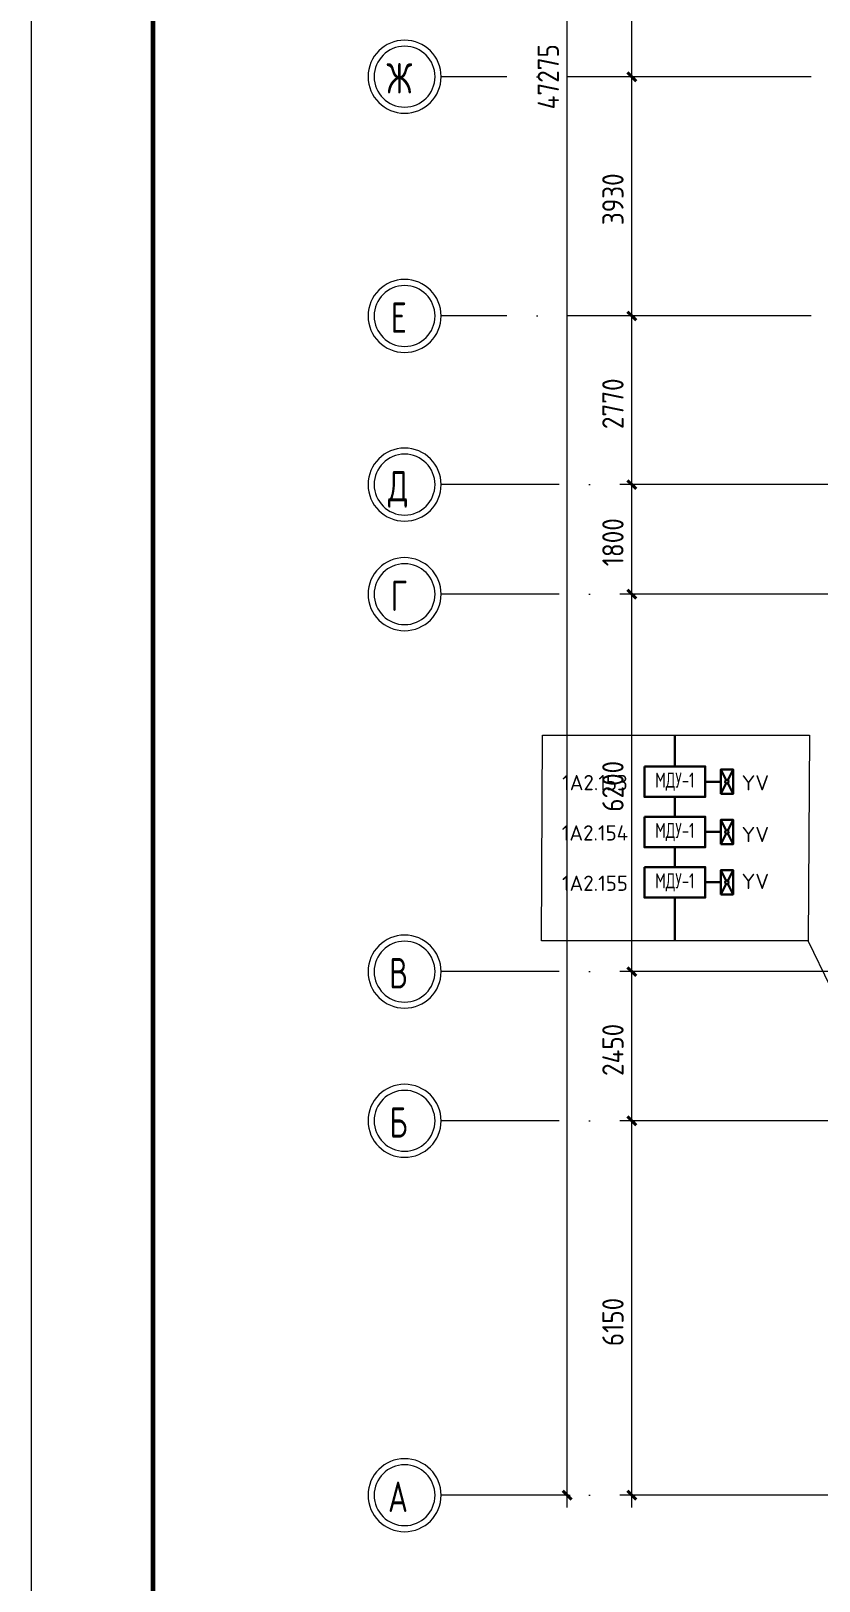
# Model space of a CAD drawing. Header units: millimetres. Extents: x -1073752 to 1436911, y -1379358 to 94781.
# Drawn here: x -1071311 to -1058369, y -1132396 to -1106937 of the extents above; entities that cross this region are included whole.
import ezdxf
from ezdxf.enums import TextEntityAlignment as Align

# ---------------------------------------------------------------- set-up
doc = ezdxf.new("R2010")
doc.units = ezdxf.units.MM
doc.set_wipeout_variables(frame=1)
doc.linetypes.add('ADSK_Линия сетки', pattern=[25, 20, -2.5, 0, -2.5])
for name, color, linetype, lineweight in [('RC-Дымоудаление', 1, 'Continuous', 30), ('лс', 5, 'Continuous', 30), ('Оси', 252, 'Continuous', 9), ('ОФ_рамка', 8, 'Continuous', 60), ('Размеры', 250, 'Continuous', 9)]:
    doc.layers.add(name, color=color, linetype=linetype, lineweight=lineweight)
doc.layers.add('RC-Позиционные_обозначения', color=7, linetype='Continuous')
doc.layers.add('RC-Таблицы', color=7, linetype='Continuous')
doc.styles.add('GOST Common', font='', dxfattribs={"width": 0.9, "height": 500})
doc.styles.add('GOST Common_1', font='', dxfattribs={"width": 0.9, "height": 350})
doc.styles.add('ISOCPEUR', font='isocpeur.ttf', dxfattribs={"height": 250})
doc.styles.add('RubezhCAD', font='isocpeur.ttf')
doc.styles.get("Standard").update_dxf_attribs({"font": 'arial.ttf'})
doc.styles.get('GOST Common').set_extended_font_data('GOST 2.304 type A')
doc.styles.get('GOST Common_1').set_extended_font_data('GOST Common')

# ---------------------------------------------------------------- blocks, each defined once
blk = doc.blocks.new('3 этаж')
at = {"layer": 'Оси', "color": 251, "linetype": 'ADSK_Линия сетки', "ltscale": 200, "true_color": 0x636466}
for p, q in [((283153, 5537), (237074, 5537)), ((283153, 1607), (237074, 1607)), ((314013, -1163), (237074, -1163)), ((314013, -2963), (237074, -2963)), ((314013, -9163), (237074, -9163)), ((314013, -11613), (237074, -11613)), ((314013, -17763), (237074, -17763))]:
    blk.add_line(p, q, dxfattribs=at)
at = {"layer": 'Оси', "color": 251, "lineweight": 20, "true_color": 0x636466}
for centre, radius, start, end in [((236474, 5537), 600, 90, 270), ((236474, 5537), 600, 270, 90), ((236474, 5537), 500, 90, 270), ((236474, 5537), 500, 270, 90), ((236474, 1607), 600, 90, 270), ((236474, 1607), 500, 90, 270), ((236474, 1607), 600, 270, 90), ((236474, 1607), 500, 270, 90), ((236474, -1163), 600, 90, 270), ((236474, -1163), 500, 90, 270), ((236474, -1163), 600, 270, 90), ((236474, -1163), 500, 270, 90), ((236474, -2963), 600, 90, 270), ((236474, -2963), 500, 90, 270), ((236474, -2963), 600, 270, 90), ((236474, -2963), 500, 270, 90), ((236474, -9163), 600, 90, 270), ((236474, -9163), 600, 270, 90), ((236474, -9163), 500, 90, 270), ((236474, -9163), 500, 270, 90), ((236474, -11613), 600, 90, 270), ((236474, -11613), 500, 90, 270), ((236474, -11613), 600, 270, 90), ((236474, -11613), 500, 270, 90), ((236474, -17763), 600, 90, 270), ((236474, -17763), 500, 90, 270), ((236474, -17763), 600, 270, 90), ((236474, -17763), 500, 270, 90)]:
    blk.add_arc(centre, radius, start, end, dxfattribs=at)
at = {"layer": 'Размеры', "color": 251, "lineweight": 20, "true_color": 0x636466}
for p, q in [((239146, -17963), (239146, 29387)), ((240209, 5537), (240209, 9567)), ((240209, 5537), (240059, 5537)), ((240209, 5537), (240059, 5537)), ((240209, 1607), (240209, 5537)), ((240209, 5537), (240259, 5537)), ((240209, 5537), (240259, 5537)), ((240209, 1607), (240059, 1607)), ((240209, 1607), (240059, 1607)), ((240209, -1163), (240209, 1607)), ((240209, 1607), (240259, 1607)), ((240209, 1607), (240259, 1607)), ((240209, -1163), (240059, -1163)), ((240209, -1163), (240059, -1163)), ((240209, -2963), (240209, -1163)), ((240209, -1163), (240259, -1163)), ((240209, -1163), (240259, -1163)), ((240209, -2963), (240059, -2963)), ((240209, -2963), (240059, -2963)), ((240209, -9163), (240209, -2963)), ((240209, -2963), (240259, -2963)), ((240209, -2963), (240259, -2963)), ((240209, -9163), (240059, -9163)), ((240209, -9163), (240059, -9163)), ((240209, -11613), (240209, -9163)), ((240209, -9163), (240259, -9163)), ((240209, -9163), (240259, -9163)), ((240209, -11613), (240059, -11613)), ((240209, -11613), (240059, -11613)), ((240209, -17963), (240209, -11613)), ((240209, -11613), (240259, -11613)), ((240209, -11613), (240259, -11613)), ((239146, -17763), (238996, -17763)), ((239146, -17763), (239196, -17763)), ((240209, -17763), (240059, -17763)), ((240209, -17763), (240259, -17763))]:
    blk.add_line(p, q, dxfattribs=at)
at = {"layer": 'Размеры', "color": 251, "lineweight": 40, "true_color": 0x636466}
for p, q in [((240209, 5537), (240138, 5607)), ((240209, 5537), (240138, 5607)), ((240209, 5537), (240279, 5466)), ((240209, 5537), (240279, 5466)), ((240209, 1607), (240138, 1677)), ((240209, 1607), (240138, 1677)), ((240209, 1607), (240279, 1536)), ((240209, 1607), (240279, 1536)), ((240209, -1163), (240138, -1093)), ((240209, -1163), (240138, -1093)), ((240209, -1163), (240279, -1234)), ((240209, -1163), (240279, -1234)), ((240209, -2963), (240138, -2893)), ((240209, -2963), (240138, -2893)), ((240209, -2963), (240279, -3034)), ((240209, -2963), (240279, -3034)), ((240209, -9163), (240138, -9093)), ((240209, -9163), (240138, -9093)), ((240209, -9163), (240279, -9234)), ((240209, -9163), (240279, -9234)), ((240209, -11613), (240138, -11543)), ((240209, -11613), (240138, -11543)), ((240209, -11613), (240279, -11684)), ((240209, -11613), (240279, -11684)), ((239146, -17763), (239075, -17693)), ((239146, -17763), (239217, -17834)), ((240209, -17763), (240138, -17693)), ((240209, -17763), (240279, -17834))]:
    blk.add_line(p, q, dxfattribs=at)
at = {"layer": 'Оси', "color": 251, "true_color": 0x636466, "style": 'GOST Common', "width": 0.9}
for s, p in [('Ж', (236179, 5261)), ('Е', (236247, 1331)), ('Д', (236203, -1439)), ('Г', (236247, -3239)), ('В', (236223, -9439)), ('Б', (236226, -11889)), ('А', (236203, -18039))]:
    blk.add_text(s, height=500, dxfattribs=at).set_placement(p)
at = {"layer": 'Размеры', "color": 251, "true_color": 0x636466, "style": 'GOST Common_1', "width": 0.9}
for s, p in [('47275', (239009, 5001)), ('3930', (240071, 3099)), ('2770', (240071, -251)), ('1800', (240071, -2504)), ('6200', (240071, -6536)), ('2450', (240071, -10876)), ('6150', (240071, -15314))]:
    blk.add_text(s, height=350, rotation=90, dxfattribs=at).set_placement(p)
blk = doc.blocks.new('А0')
at = {"layer": 'ОФ_рамка', "color": 0, "linetype": 'Continuous', "lineweight": 5, "ltscale": 100}
blk.add_lwpolyline([(222168, -309617), (222168, -393717)], dxfattribs=at)
at = {"layer": 'ОФ_рамка', "color": 0, "linetype": 'Continuous', "ltscale": 100}
blk.add_lwpolyline([(224168, -310117), (224168, -393217)], dxfattribs=at)
blk = doc.blocks.new('RC-UGO-MDU-01')
at = {"layer": 'RC-Дымоудаление'}
blk.add_point((0, 0), dxfattribs=at)
blk.add_wipeout([(5, 2.5), (5, -2.5), (-5, -2.5), (-5, 2.5)]).dxf.layer = 'RC-Дымоудаление'
blk.add_wipeout([(-5, -2.5), (-5, 2.5), (5, 2.5), (5, -2.5)]).dxf.layer = 'RC-Дымоудаление'
blk.add_lwpolyline([(-5, 2.5), (5, 2.5), (5, -2.5), (-5, -2.5), (-5, 2.5)], close=True, dxfattribs=at)
at = {"layer": 'RC-Дымоудаление', "ltscale": 100, "style": 'ISOCPEUR', "width": 0.7}
blk.add_text('МДУ-1', height=2.5, dxfattribs=at).set_placement((0, 0), align=Align.MIDDLE)
at = {"layer": 'RC-Дымоудаление'}
blk.add_attdef('PSTN', text='', height=2.5, dxfattribs=at).set_placement((5.82, 2.37), align=Align.BOTTOM_CENTER)
blk = doc.blocks.new('A$C122646C6')
at = {"color": 1, "lineweight": 30}
for points in [[(0, 200), (400, 200), (400, 0), (0, 0), (0, 200)], [(0, 200), (173, 113)], [(173, 87), (0, 0)], [(400, 200), (227, 113)], [(227, 87), (400, 0)]]:
    blk.add_lwpolyline(points, dxfattribs=at)
blk.add_circle((200, 100), 30, dxfattribs=at)

msp = doc.modelspace()

# ---------------------------------------------------------------- linework, layer by layer
at = {"layer": 'лс', "color": 0, "lineweight": 20}
msp.add_line((-1056665.6, -1125771.6), (-1058545.9, -1121879.7), dxfattribs=at)
msp.add_lwpolyline([(-1062908.2, -1118501.4), (-1058526.6, -1118501.4), (-1058545.9, -1121879.7), (-1062927.5, -1121879.7)], close=True, dxfattribs=at)
at = {"layer": 'лс'}
msp.add_lwpolyline([(-1060736.7, -1121879.7), (-1060736.7, -1118501.4)], dxfattribs=at)
at = {"layer": 'лс', "color": 11}
for points in [[(-1059980.5, -1119266.9), (-1060236.9, -1119266.9)], [(-1059980.5, -1120093.5), (-1060236.9, -1120093.5)], [(-1059980.5, -1120920.1), (-1060236.9, -1120920.1)]]:
    msp.add_lwpolyline(points, dxfattribs=at)

# ---------------------------------------------------------------- block references
msp.add_blockref('3 этаж', (-1301649.5, -1113224.3))
at = {"rotation": 90}
for p in [(-1059780.5, -1119466.9), (-1059780.5, -1120293.5), (-1059780.5, -1121120.1)]:
    msp.add_blockref('A$C122646C6', p, dxfattribs=at)
at = {"layer": 'ОФ_рамка', "color": 0, "lineweight": -2}
msp.add_blockref('А0', (-1293479.5, -764139.5), dxfattribs=at)

# ---------------------------------------------------------------- texts
at = {"layer": 'RC-Таблицы', "linetype": 'Continuous', "lineweight": 40, "char_height": 250, "width": 2400, "attachment_point": 5, "style": 'RubezhCAD'}
for insert in [(-1059414.5, -1119286.8), (-1059414.5, -1120133.8), (-1059414.5, -1120904.4)]:
    msp.add_mtext('YV', dxfattribs=dict(at, insert=insert))

# ---------------------------------------------------------------- next in the draw order: block references
at = {"layer": 'RC-Дымоудаление', "color": 4, "linetype": 'Continuous', "lineweight": 40, "ltscale": 15}
ref = msp.add_blockref('RC-UGO-MDU-01', (-1060736.7, -1119266.9), dxfattribs=dict(at, xscale=100, yscale=100, zscale=100))
ref.add_attrib('PSTN', '1А2.153', dxfattribs={"layer": 'RC-Позиционные_обозначения', "height": 250, "style": 'RubezhCAD'}).set_placement((-1062048.9, -1119482.3), align=Align.BOTTOM_CENTER)
ref = msp.add_blockref('RC-UGO-MDU-01', (-1060736.7, -1120093.5), dxfattribs=dict(at, xscale=100, yscale=100, zscale=100))
ref.add_attrib('PSTN', '1А2.154', dxfattribs={"layer": 'RC-Позиционные_обозначения', "height": 250, "style": 'RubezhCAD'}).set_placement((-1062048.9, -1120308.9), align=Align.BOTTOM_CENTER)
ref = msp.add_blockref('RC-UGO-MDU-01', (-1060736.7, -1120920.1), dxfattribs=dict(at, xscale=100, yscale=100, zscale=100))
ref.add_attrib('PSTN', '1А2.155', dxfattribs={"layer": 'RC-Позиционные_обозначения', "height": 250, "style": 'RubezhCAD'}).set_placement((-1062048.9, -1121135.5), align=Align.BOTTOM_CENTER)

doc.saveas('drawing.dxf')
